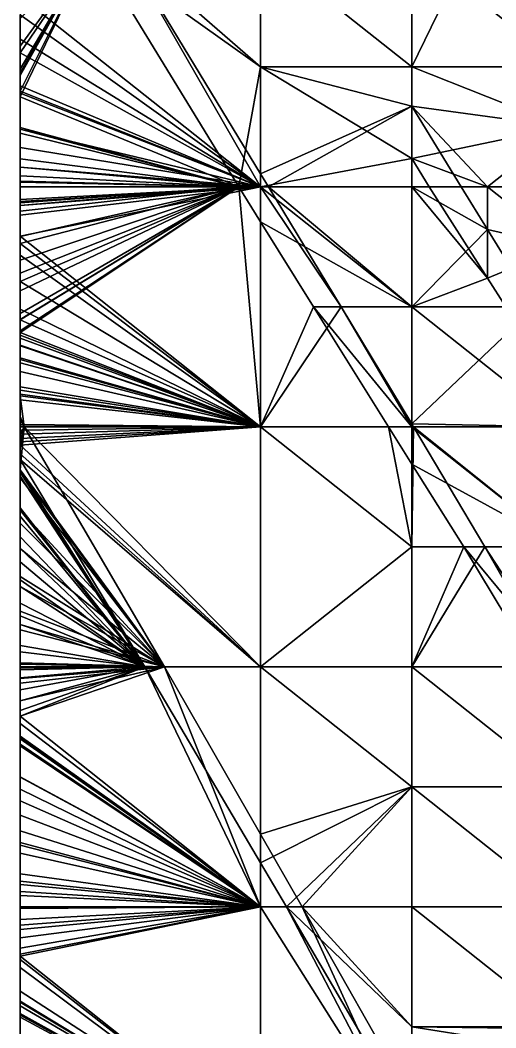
# Model space of a CAD drawing. Extents: x 376891 to 377036, y 6958800 to 6959083.
# Drawn here: x 376891.1 to 376941.4, y 6958907 to 6959013.6 of the extents above; entities that cross this region are included whole.
import ezdxf

# ---------------------------------------------------------------- set-up
doc = ezdxf.new("R2010")
doc.units = 0
doc.layers.add('FM2', color=7, linetype='CONTINUOUS')

msp = doc.modelspace()

# ---------------------------------------------------------------- linework, layer by layer
at = {"layer": 'FM2'}
for points in [[(376916.55, 6958996.01, 295.84), (376901.98, 6959021.41, 296.25), (376891.12, 6959016.2, 289.3)], [(376898.72, 6959021.41, 296.25), (376914.25, 6958996.01, 296.25), (376891.12, 6959005.55, 287.65)], [(376891.12, 6959013.83, 290.16), (376898.72, 6959021.41, 296.25), (376891.12, 6959010.89, 289.27)], [(376891.12, 6959008.47, 288.54), (376898.72, 6959021.41, 296.25), (376891.12, 6959008.07, 288.42)], [(376891.12, 6959010.18, 289.05), (376898.72, 6959021.41, 296.25), (376891.12, 6959008.47, 288.54)], [(376891.12, 6959008.07, 288.42), (376898.72, 6959021.41, 296.25), (376891.12, 6959007.79, 288.33)], [(376891.12, 6959010.89, 289.27), (376898.72, 6959021.41, 296.25), (376891.12, 6959010.18, 289.05)], [(376891.12, 6959007.79, 288.33), (376898.72, 6959021.41, 296.25), (376891.12, 6959006.14, 287.83)], [(376898.72, 6959021.41, 296.25), (376891.12, 6959005.55, 287.65), (376891.12, 6959006.14, 287.83)], [(376916.55, 6959008.71, 301.29), (376914.25, 6958996.01, 296.25), (376898.72, 6959021.41, 296.25)], [(376898.72, 6959021.41, 296.25), (376916.55, 6959021.41, 305.18), (376916.55, 6959008.71, 301.29)], [(376916.55, 6958996.01, 295.84), (376916.55, 6958997.39, 296.25), (376901.98, 6959021.41, 296.25)], [(376901.98, 6959021.41, 296.25), (376916.55, 6958997.39, 296.25), (376916.55, 6959008.71, 299.64)], [(376916.55, 6959008.71, 299.64), (376916.55, 6959021.41, 303.48), (376901.98, 6959021.41, 296.25)], [(376932.55, 6959008.71, 307.6), (376932.55, 6959021.41, 311.48), (376916.55, 6959021.41, 303.48)], [(376916.55, 6959021.41, 303.48), (376916.55, 6959008.71, 299.64), (376932.55, 6959008.71, 307.6)], [(376916.55, 6959021.41, 305.18), (376932.55, 6959021.41, 313.27), (376932.55, 6959008.71, 309.35)], [(376932.55, 6959008.71, 309.35), (376916.55, 6959008.71, 301.29), (376916.55, 6959021.41, 305.18)], [(376932.55, 6959021.41, 311.48), (376932.55, 6959008.71, 307.6), (376948.55, 6959008.71, 315.62)], [(376948.55, 6959008.71, 315.62), (376942.33, 6959021.41, 316.41), (376932.55, 6959021.41, 311.48)], [(376932.55, 6959008.71, 309.35), (376932.55, 6959021.41, 313.27), (376938.73, 6959021.41, 316.41)], [(376938.73, 6959021.41, 316.41), (376946.41, 6959008.71, 316.41), (376932.55, 6959008.71, 309.35)], [(376938.73, 6959021.41, 316.41), (376948.55, 6959021.41, 321.39), (376948.55, 6959008.71, 317.49)], [(376948.55, 6959008.71, 317.49), (376946.41, 6959008.71, 316.41), (376938.73, 6959021.41, 316.41)], [(376916.55, 6958996.01, 295.84), (376891.12, 6959016.2, 289.3), (376891.12, 6959014.21, 288.71)], [(376891.12, 6959014.21, 288.71), (376891.12, 6959013.83, 290.16), (376891.12, 6959011.63, 287.94)], [(376916.55, 6958996.01, 295.84), (376891.12, 6959014.21, 288.71), (376891.12, 6959011.63, 287.94)], [(376891.12, 6959013.83, 290.16), (376891.12, 6959010.89, 289.27), (376891.12, 6959011.63, 287.94)], [(376891.12, 6959010.89, 289.27), (376891.12, 6959010.18, 289.05), (376891.12, 6959011.63, 287.94)], [(376891.12, 6959010.18, 287.51), (376891.12, 6959011.63, 287.94), (376891.12, 6959010.18, 289.05)], [(376916.55, 6958996.01, 295.84), (376891.12, 6959011.63, 287.94), (376891.12, 6959010.18, 287.51)], [(376891.12, 6959010.18, 287.51), (376891.12, 6959010.18, 289.05), (376891.12, 6959008.47, 288.54)], [(376891.12, 6959010.18, 287.51), (376891.12, 6959008.47, 288.54), (376891.12, 6959006.71, 286.48)], [(376916.55, 6958996.01, 295.84), (376891.12, 6959010.18, 287.51), (376891.12, 6959006.71, 286.48)], [(376891.12, 6959008.47, 288.54), (376891.12, 6959008.07, 288.42), (376891.12, 6959006.71, 286.48)], [(376916.55, 6959008.71, 301.29), (376916.55, 6958996.01, 297.39), (376914.25, 6958996.01, 296.25)], [(376916.55, 6959008.71, 299.64), (376916.55, 6958997.39, 296.25), (376932.55, 6959004.53, 306.33)], [(376932.55, 6959004.53, 306.33), (376932.55, 6959008.71, 307.6), (376916.55, 6959008.71, 299.64)], [(376932.55, 6958999, 306.33), (376916.55, 6958996.01, 297.39), (376916.55, 6959008.71, 301.29)], [(376916.55, 6959008.71, 301.29), (376932.55, 6959008.71, 309.35), (376932.55, 6958999, 306.33)], [(376932.55, 6959008.71, 307.6), (376932.55, 6959004.53, 306.33), (376948.55, 6959002.36, 313.66)], [(376948.55, 6959002.36, 313.66), (376948.55, 6959008.71, 315.62), (376932.55, 6959008.71, 307.6)], [(376948.55, 6959002.36, 315.51), (376932.55, 6958999, 306.33), (376932.55, 6959008.71, 309.35)], [(376948.55, 6959002.36, 315.51), (376932.55, 6959008.71, 309.35), (376946.41, 6959008.71, 316.41)], [(376891.12, 6959006.14, 286.48), (376891.12, 6959006.71, 286.48), (376891.12, 6959008.07, 288.42)], [(376891.12, 6959006.14, 286.48), (376891.12, 6959008.07, 288.42), (376891.12, 6959007.79, 288.33)], [(376891.12, 6959007.79, 288.33), (376891.12, 6959006.14, 287.83), (376891.12, 6959006.14, 286.48)], [(376891.12, 6959006.14, 286.48), (376891.12, 6959006.14, 286.32), (376891.12, 6959006.71, 286.48)], [(376891.12, 6959006.14, 286.32), (376916.55, 6958996.01, 295.84), (376891.12, 6959006.71, 286.48)], [(376891.12, 6959005.55, 287.65), (376891.12, 6959006.14, 286.48), (376891.12, 6959006.14, 287.83)], [(376891.12, 6959002.29, 286.66), (376891.12, 6959006.14, 286.48), (376891.12, 6959005.55, 287.65)], [(376891.12, 6959002.11, 286.48), (376891.12, 6959006.14, 286.48), (376891.12, 6959002.29, 286.66)], [(376891.12, 6959005.91, 286.25), (376891.12, 6959006.14, 286.32), (376891.12, 6959006.14, 286.48)], [(376891.12, 6959002.11, 286.48), (376891.12, 6959005.91, 286.25), (376891.12, 6959006.14, 286.48)], [(376891.12, 6959005.91, 286.25), (376916.55, 6958996.01, 295.84), (376891.12, 6959006.14, 286.32)], [(376891.12, 6959002.11, 286.48), (376891.12, 6959002.11, 285.12), (376891.12, 6959005.91, 286.25)], [(376891.12, 6959002.11, 285.12), (376916.55, 6958996.01, 295.84), (376891.12, 6959005.91, 286.25)], [(376891.12, 6959005.55, 287.65), (376914.25, 6958996.01, 296.25), (376891.12, 6959002.29, 286.66)], [(376916.55, 6958997.39, 296.25), (376917.38, 6958996.01, 296.25), (376932.55, 6959004.53, 306.33)], [(376917.38, 6958996.01, 296.25), (376932.55, 6958996.01, 303.75), (376932.55, 6959004.53, 306.33)], [(376937.77, 6958996.01, 306.33), (376932.55, 6959004.53, 306.33), (376932.55, 6958996.01, 303.75)], [(376932.55, 6959004.53, 306.33), (376937.77, 6958996.01, 306.33), (376940.55, 6958996.01, 307.7)], [(376932.55, 6959004.53, 306.33), (376940.55, 6958996.01, 307.7), (376948.55, 6959002.36, 313.66)], [(376891.12, 6959002.11, 286.48), (376891.12, 6959002.29, 286.66), (376891.12, 6959002.11, 286.61)], [(376891.12, 6959002.29, 286.66), (376914.25, 6958996.01, 296.25), (376891.12, 6959002.11, 286.61)], [(376891.12, 6959002.11, 286.48), (376891.12, 6959002.11, 286.61), (376891.12, 6959001.7, 286.48)], [(376891.12, 6959002.11, 286.48), (376891.12, 6959001.7, 286.48), (376891.12, 6959000.19, 284.55)], [(376891.12, 6959000.19, 284.55), (376891.12, 6959002.11, 285.12), (376891.12, 6959002.11, 286.48)], [(376916.55, 6958996.01, 295.84), (376891.12, 6959002.11, 285.12), (376891.12, 6959000.19, 284.55)], [(376891.12, 6959002.11, 286.61), (376914.25, 6958996.01, 296.25), (376891.12, 6959001.7, 286.48)], [(376948.55, 6959002.36, 315.51), (376940.55, 6958996.01, 309.42), (376932.55, 6958999, 306.33)], [(376940.55, 6958996.01, 307.7), (376948.55, 6958996.01, 311.7), (376948.55, 6959002.36, 313.66)], [(376948.55, 6959002.36, 315.51), (376948.55, 6958996.01, 313.5), (376940.55, 6958996.01, 309.42)], [(376891.12, 6959000.19, 284.55), (376891.12, 6959001.7, 286.48), (376891.12, 6958998.98, 285.66)], [(376891.12, 6959001.7, 286.48), (376914.25, 6958996.01, 296.25), (376891.12, 6958998.98, 285.66)], [(376891.12, 6959000.19, 284.55), (376891.12, 6958998.98, 285.66), (376891.12, 6958998.08, 283.92)], [(376916.55, 6958996.01, 295.84), (376891.12, 6959000.19, 284.55), (376891.12, 6958998.08, 283.92)], [(376891.12, 6958998.08, 283.92), (376891.12, 6958998.98, 285.66), (376891.12, 6958998.08, 285.38)], [(376891.12, 6958998.98, 285.66), (376914.25, 6958996.01, 296.25), (376891.12, 6958998.08, 285.38)], [(376932.55, 6958999, 306.33), (376932.55, 6958996.01, 305.4), (376916.55, 6958996.01, 297.39)], [(376932.55, 6958996.01, 305.4), (376932.55, 6958999, 306.33), (376934.4, 6958996.01, 306.33)], [(376940.55, 6958996.01, 309.42), (376934.4, 6958996.01, 306.33), (376932.55, 6958999, 306.33)], [(376891.12, 6958998.08, 285.38), (376891.12, 6958997.19, 285.11), (376891.12, 6958998.08, 283.92)], [(376891.12, 6958997.19, 285.11), (376891.12, 6958996.01, 283.31), (376891.12, 6958998.08, 283.92)], [(376891.12, 6958998.08, 283.92), (376891.12, 6958996.01, 283.31), (376916.55, 6958996.01, 295.84)], [(376891.12, 6958998.08, 285.38), (376914.25, 6958996.01, 296.25), (376891.12, 6958997.19, 285.11)], [(376891.12, 6958996.01, 283.31), (376891.12, 6958997.19, 285.11), (376891.12, 6958996.6, 284.93)], [(376891.12, 6958997.19, 285.11), (376914.25, 6958996.01, 296.25), (376891.12, 6958996.6, 284.93)], [(376891.12, 6958996.01, 283.31), (376891.12, 6958996.6, 284.93), (376891.12, 6958994.67, 282.91)], [(376891.12, 6958994.67, 282.91), (376891.12, 6958996.6, 284.93), (376891.12, 6958996.51, 284.91)], [(376891.12, 6958996.6, 284.93), (376914.25, 6958996.01, 296.25), (376891.12, 6958996.51, 284.91)], [(376891.12, 6958996.51, 284.91), (376891.12, 6958996.01, 284.76), (376891.12, 6958994.47, 282.86)], [(376891.12, 6958994.67, 282.91), (376891.12, 6958996.51, 284.91), (376891.12, 6958994.47, 282.86)], [(376891.12, 6958996.51, 284.91), (376914.25, 6958996.01, 296.25), (376891.12, 6958996.01, 284.76)], [(376917.38, 6958996.01, 296.25), (376916.55, 6958997.39, 296.25), (376916.55, 6958996.01, 295.84)], [(376891.12, 6958996.01, 284.76), (376891.12, 6958994.31, 284.24), (376891.12, 6958994.47, 282.86)], [(376891.12, 6958994.47, 282.86), (376916.55, 6958996.01, 295.84), (376891.12, 6958994.67, 282.91)], [(376891.12, 6958990.8, 281.77), (376916.55, 6958996.01, 295.84), (376891.12, 6958993.03, 282.43)], [(376891.12, 6958994.05, 282.73), (376916.55, 6958996.01, 295.84), (376891.12, 6958994.47, 282.86)], [(376891.12, 6958993.03, 282.43), (376916.55, 6958996.01, 295.84), (376891.12, 6958994.05, 282.73)], [(376916.55, 6958970.62, 288.34), (376916.55, 6958996.01, 295.84), (376891.12, 6958990.8, 281.77)], [(376916.55, 6958996.01, 295.84), (376891.12, 6958996.01, 283.31), (376891.12, 6958994.67, 282.91)], [(376891.12, 6958980.58, 280.12), (376914.25, 6958996.01, 296.25), (376916.55, 6958970.62, 289.63)], [(376891.12, 6958980.79, 280.18), (376914.25, 6958996.01, 296.25), (376891.12, 6958980.58, 280.12)], [(376891.12, 6958981.95, 280.54), (376891.12, 6958981.98, 280.55), (376914.25, 6958996.01, 296.25)], [(376914.25, 6958996.01, 296.25), (376891.12, 6958980.79, 280.18), (376891.12, 6958981.95, 280.54)], [(376891.12, 6958990.01, 282.96), (376914.25, 6958996.01, 296.25), (376891.12, 6958988.25, 282.43)], [(376891.12, 6958990.76, 283.18), (376914.25, 6958996.01, 296.25), (376891.12, 6958990.01, 282.96)], [(376891.12, 6958994.05, 284.17), (376914.25, 6958996.01, 296.25), (376891.12, 6958993.42, 283.98)], [(376891.12, 6958994.31, 284.24), (376914.25, 6958996.01, 296.25), (376891.12, 6958994.05, 284.17)], [(376891.12, 6958986.89, 282.02), (376914.25, 6958996.01, 296.25), (376891.12, 6958985.98, 281.75)], [(376891.12, 6958988.25, 282.43), (376914.25, 6958996.01, 296.25), (376891.12, 6958986.89, 282.02)], [(376891.12, 6958993.42, 283.98), (376914.25, 6958996.01, 296.25), (376891.12, 6958990.76, 283.18)], [(376891.12, 6958982.6, 280.73), (376914.25, 6958996.01, 296.25), (376891.12, 6958981.98, 280.55)], [(376891.12, 6958985.01, 281.46), (376914.25, 6958996.01, 296.25), (376891.12, 6958982.6, 280.73)], [(376891.12, 6958985.98, 281.75), (376914.25, 6958996.01, 296.25), (376891.12, 6958985.01, 281.46)], [(376914.25, 6958996.01, 296.25), (376891.12, 6958994.31, 284.24), (376891.12, 6958996.01, 284.76)], [(376914.25, 6958996.01, 296.25), (376916.55, 6958992.3, 296.25), (376916.55, 6958970.62, 289.63)], [(376914.25, 6958996.01, 296.25), (376916.55, 6958996.01, 297.39), (376916.55, 6958992.3, 296.25)], [(376916.55, 6958996.01, 295.84), (376916.55, 6958970.62, 288.34), (376925.08, 6958983.31, 296.25)], [(376925.08, 6958983.31, 296.25), (376917.38, 6958996.01, 296.25), (376916.55, 6958996.01, 295.84)], [(376916.55, 6958996.01, 297.39), (376932.55, 6958996.01, 305.4), (376932.55, 6958983.31, 301.4)], [(376916.55, 6958992.3, 296.25), (376916.55, 6958996.01, 297.39), (376932.55, 6958983.31, 301.4)], [(376932.55, 6958983.31, 299.92), (376932.55, 6958996.01, 303.75), (376917.38, 6958996.01, 296.25)], [(376917.38, 6958996.01, 296.25), (376925.08, 6958983.31, 296.25), (376932.55, 6958983.31, 299.92)], [(376932.55, 6958996.01, 303.75), (376932.55, 6958983.31, 299.92), (376940.55, 6958991.5, 306.33)], [(376940.55, 6958991.5, 306.33), (376937.77, 6958996.01, 306.33), (376932.55, 6958996.01, 303.75)], [(376940.55, 6958986.34, 306.33), (376932.55, 6958983.31, 301.4), (376932.55, 6958996.01, 305.4)], [(376932.55, 6958996.01, 305.4), (376934.4, 6958996.01, 306.33), (376940.55, 6958986.34, 306.33)], [(376934.4, 6958996.01, 306.33), (376940.55, 6958996.01, 309.42), (376940.55, 6958986.34, 306.33)], [(376940.55, 6958991.5, 306.33), (376940.55, 6958996.01, 307.7), (376937.77, 6958996.01, 306.33)], [(376940.55, 6958996.01, 307.7), (376940.55, 6958991.5, 306.33), (376948.55, 6958989.66, 309.73)], [(376948.55, 6958989.66, 309.73), (376948.55, 6958996.01, 311.7), (376940.55, 6958996.01, 307.7)], [(376948.55, 6958989.66, 311.43), (376940.55, 6958986.34, 306.33), (376940.55, 6958996.01, 309.42)], [(376940.55, 6958996.01, 309.42), (376948.55, 6958996.01, 313.5), (376948.55, 6958989.66, 311.43)], [(376891.12, 6958994.47, 282.86), (376891.12, 6958994.31, 284.24), (376891.12, 6958994.05, 284.17)], [(376891.12, 6958994.47, 282.86), (376891.12, 6958994.05, 284.17), (376891.12, 6958994.05, 282.73)], [(376891.12, 6958994.05, 284.17), (376891.12, 6958993.42, 283.98), (376891.12, 6958994.05, 282.73)], [(376891.12, 6958993.42, 283.98), (376891.12, 6958993.03, 282.43), (376891.12, 6958994.05, 282.73)], [(376891.12, 6958993.42, 283.98), (376891.12, 6958990.76, 283.18), (376891.12, 6958993.03, 282.43)], [(376891.12, 6958990.01, 282.43), (376891.12, 6958993.03, 282.43), (376891.12, 6958990.76, 283.18)], [(376891.12, 6958993.03, 282.43), (376891.12, 6958990.01, 282.43), (376891.12, 6958990.8, 281.77)], [(376932.55, 6958983.31, 301.4), (376922.14, 6958983.31, 296.25), (376916.55, 6958992.3, 296.25)], [(376916.55, 6958970.62, 289.63), (376916.55, 6958992.3, 296.25), (376922.14, 6958983.31, 296.25)], [(376932.55, 6958983.31, 299.92), (376945.61, 6958983.31, 306.33), (376940.55, 6958991.5, 306.33)], [(376940.55, 6958991.5, 306.33), (376945.61, 6958983.31, 306.33), (376948.55, 6958989.66, 309.73)], [(376891.12, 6958990.01, 282.43), (376891.12, 6958990.01, 281.54), (376891.12, 6958990.8, 281.77)], [(376891.12, 6958990.01, 281.54), (376916.55, 6958970.62, 288.34), (376891.12, 6958990.8, 281.77)], [(376891.12, 6958990.01, 282.96), (376891.12, 6958990.01, 282.43), (376891.12, 6958990.76, 283.18)], [(376891.12, 6958990.01, 282.43), (376891.12, 6958990.01, 282.96), (376891.12, 6958988.25, 282.43)], [(376891.12, 6958990.01, 282.43), (376891.12, 6958988.25, 282.43), (376891.12, 6958988.77, 281.18)], [(376891.12, 6958988.77, 281.18), (376891.12, 6958990.01, 281.54), (376891.12, 6958990.01, 282.43)], [(376891.12, 6958988.77, 281.18), (376916.55, 6958970.62, 288.34), (376891.12, 6958990.01, 281.54)], [(376948.55, 6958989.66, 311.43), (376942.5, 6958983.31, 306.33), (376940.55, 6958986.34, 306.33)], [(376891.12, 6958988.77, 281.18), (376891.12, 6958986.89, 282.02), (376891.12, 6958985.98, 280.36)], [(376891.12, 6958988.25, 282.43), (376891.12, 6958986.89, 282.02), (376891.12, 6958988.77, 281.18)], [(376891.12, 6958985.98, 280.36), (376916.55, 6958970.62, 288.34), (376891.12, 6958988.77, 281.18)], [(376891.12, 6958985.98, 280.36), (376891.12, 6958986.89, 282.02), (376891.12, 6958985.98, 281.75)], [(376891.12, 6958985.98, 280.36), (376891.12, 6958985.98, 281.75), (376891.12, 6958985.01, 281.46)], [(376891.12, 6958985.01, 281.46), (376891.12, 6958983.08, 279.51), (376891.12, 6958985.98, 280.36)], [(376891.12, 6958983.08, 279.51), (376916.55, 6958970.62, 288.34), (376891.12, 6958985.98, 280.36)], [(376940.55, 6958986.34, 306.33), (376942.5, 6958983.31, 306.33), (376932.55, 6958983.31, 301.4)], [(376891.12, 6958985.01, 281.46), (376891.12, 6958982.6, 280.73), (376891.12, 6958983.08, 279.51)], [(376891.12, 6958983.08, 279.51), (376891.12, 6958982.6, 280.73), (376891.12, 6958981.98, 280.55)], [(376891.12, 6958983.08, 279.51), (376891.12, 6958981.98, 280.55), (376891.12, 6958981.95, 279.18)], [(376891.12, 6958981.95, 279.18), (376916.55, 6958970.62, 288.34), (376891.12, 6958983.08, 279.51)], [(376916.55, 6958970.62, 288.34), (376932.55, 6958970.62, 296.15), (376925.08, 6958983.31, 296.25)], [(376922.14, 6958983.31, 296.25), (376930.1, 6958970.62, 296.25), (376916.55, 6958970.62, 289.63)], [(376922.14, 6958983.31, 296.25), (376932.55, 6958983.31, 301.4), (376932.55, 6958970.62, 297.44)], [(376932.55, 6958970.62, 297.44), (376930.1, 6958970.62, 296.25), (376922.14, 6958983.31, 296.25)], [(376932.55, 6958970.94, 296.25), (376932.55, 6958983.31, 299.92), (376925.08, 6958983.31, 296.25)], [(376932.55, 6958970.62, 296.15), (376932.55, 6958970.94, 296.25), (376925.08, 6958983.31, 296.25)], [(376945.61, 6958983.31, 306.33), (376932.55, 6958983.31, 299.92), (376932.55, 6958970.94, 296.25)], [(376948.55, 6958970.62, 303.94), (376945.61, 6958983.31, 306.33), (376932.55, 6958970.94, 296.25)], [(376948.55, 6958970.62, 305.17), (376932.55, 6958970.62, 297.44), (376932.55, 6958983.31, 301.4)], [(376932.55, 6958983.31, 301.4), (376942.5, 6958983.31, 306.33), (376948.55, 6958970.62, 305.17)], [(376891.12, 6958981.98, 280.55), (376891.12, 6958981.95, 280.54), (376891.12, 6958981.95, 279.18)], [(376891.12, 6958981.95, 280.54), (376891.12, 6958980.79, 280.18), (376891.12, 6958981.95, 279.18)], [(376891.12, 6958980.79, 280.18), (376891.12, 6958979.98, 278.6), (376891.12, 6958981.95, 279.18)], [(376891.12, 6958979.98, 278.6), (376916.55, 6958970.62, 288.34), (376891.12, 6958981.95, 279.18)], [(376891.12, 6958979.98, 278.6), (376891.12, 6958980.79, 280.18), (376891.12, 6958980.58, 280.12)], [(376891.12, 6958979.98, 278.6), (376891.12, 6958980.58, 280.12), (376891.12, 6958980.33, 280.04)], [(376891.12, 6958980.58, 280.12), (376916.55, 6958970.62, 289.63), (376891.12, 6958980.33, 280.04)], [(376891.12, 6958979.98, 278.6), (376891.12, 6958980.33, 280.04), (376891.12, 6958979.19, 278.38)], [(376891.12, 6958980.33, 280.04), (376891.12, 6958979.24, 279.71), (376891.12, 6958979.19, 278.38)], [(376891.12, 6958980.33, 280.04), (376916.55, 6958970.62, 289.63), (376891.12, 6958979.24, 279.71)], [(376891.12, 6958979.19, 278.38), (376916.55, 6958970.62, 288.34), (376891.12, 6958979.98, 278.6)], [(376891.12, 6958977.91, 278.38), (376891.12, 6958979.19, 278.38), (376891.12, 6958979.24, 279.71)], [(376891.12, 6958977.91, 279.31), (376891.12, 6958977.91, 278.38), (376891.12, 6958979.24, 279.71)], [(376891.12, 6958979.24, 279.71), (376916.55, 6958970.62, 289.63), (376891.12, 6958977.91, 279.31)], [(376891.12, 6958977.91, 278.38), (376891.12, 6958977.91, 278), (376891.12, 6958979.19, 278.38)], [(376891.12, 6958977.91, 278), (376916.55, 6958970.62, 288.34), (376891.12, 6958979.19, 278.38)], [(376891.12, 6958977.91, 278.38), (376891.12, 6958976.48, 278.87), (376891.12, 6958974.83, 278.38)], [(376891.12, 6958977.91, 278.38), (376891.12, 6958977.91, 279.31), (376891.12, 6958976.48, 278.87)], [(376891.12, 6958977.91, 278.38), (376891.12, 6958974.83, 278.38), (376891.12, 6958977.39, 277.85)], [(376891.12, 6958977.75, 277.96), (376891.12, 6958977.91, 278), (376891.12, 6958977.91, 278.38)], [(376891.12, 6958977.39, 277.85), (376891.12, 6958977.75, 277.96), (376891.12, 6958977.91, 278.38)], [(376916.55, 6958970.62, 288.34), (376891.12, 6958977.91, 278), (376891.12, 6958977.75, 277.96)], [(376891.12, 6958977.91, 279.31), (376916.55, 6958970.62, 289.63), (376891.12, 6958976.48, 278.87)], [(376891.12, 6958977.39, 277.85), (376916.55, 6958970.62, 288.34), (376891.12, 6958977.75, 277.96)], [(376891.12, 6958973.88, 276.83), (376891.12, 6958977.39, 277.85), (376891.12, 6958974.51, 278.28)], [(376891.12, 6958977.39, 277.85), (376891.12, 6958974.83, 278.38), (376891.12, 6958974.51, 278.28)], [(376891.12, 6958973.88, 276.83), (376916.55, 6958970.62, 288.34), (376891.12, 6958977.39, 277.85)], [(376916.55, 6958970.62, 289.63), (376891.12, 6958974.83, 278.38), (376891.12, 6958976.48, 278.87)], [(376916.55, 6958970.62, 289.63), (376891.12, 6958974.51, 278.28), (376891.12, 6958974.83, 278.38)], [(376891.12, 6958974.51, 278.28), (376891.12, 6958974.08, 278.15), (376891.12, 6958973.88, 276.83)], [(376916.55, 6958970.62, 289.63), (376891.12, 6958974.08, 278.15), (376891.12, 6958974.51, 278.28)], [(376891.12, 6958974.08, 278.15), (376891.12, 6958973.88, 278.09), (376891.12, 6958973.88, 276.83)], [(376916.55, 6958970.62, 289.63), (376891.12, 6958973.88, 278.09), (376891.12, 6958974.08, 278.15)], [(376891.12, 6958973.88, 276.83), (376891.12, 6958973.88, 278.09), (376891.12, 6958973.48, 277.97)], [(376891.12, 6958973.88, 276.83), (376891.12, 6958973.48, 277.97), (376891.12, 6958971.71, 276.19)], [(376891.56, 6958970.62, 276.09), (376891.12, 6958973.88, 276.83), (376891.12, 6958971.71, 276.19)], [(376891.56, 6958970.62, 276.09), (376916.55, 6958970.62, 288.34), (376891.12, 6958973.88, 276.83)], [(376916.55, 6958970.62, 289.63), (376891.12, 6958973.48, 277.97), (376891.12, 6958973.88, 278.09)], [(376891.12, 6958973.48, 277.97), (376891.12, 6958970.86, 277.19), (376891.12, 6958971.71, 276.19)], [(376916.55, 6958970.62, 289.63), (376891.12, 6958970.86, 277.19), (376891.12, 6958973.48, 277.97)], [(376891.12, 6958971.71, 276.19), (376891.12, 6958970.86, 277.19), (376891.12, 6958971.36, 276.09)], [(376891.12, 6958971.36, 276.09), (376891.56, 6958970.62, 276.09), (376891.12, 6958971.71, 276.19)], [(376891.12, 6958970.67, 277.13), (376891.12, 6958970.62, 275.87), (376891.12, 6958971.36, 276.09)], [(376891.12, 6958971.36, 276.09), (376891.12, 6958970.86, 277.19), (376891.12, 6958970.67, 277.13)], [(376891.56, 6958970.62, 276.09), (376891.12, 6958971.36, 276.09), (376891.12, 6958970.62, 275.87)], [(376916.55, 6958970.62, 289.63), (376891.12, 6958970.67, 277.13), (376891.12, 6958970.86, 277.19)], [(376932.55, 6958970.94, 296.25), (376932.74, 6958970.62, 296.25), (376948.55, 6958970.62, 303.94)], [(376932.74, 6958970.62, 296.25), (376932.55, 6958970.94, 296.25), (376932.55, 6958970.62, 296.15)], [(376891.12, 6958970.67, 277.13), (376891.12, 6958970.62, 277.11), (376891.12, 6958970.62, 275.87)], [(376916.55, 6958970.62, 289.63), (376891.12, 6958970.62, 277.11), (376891.12, 6958970.67, 277.13)], [(376891.12, 6958970.27, 277.01), (376891.12, 6958970.62, 275.87), (376891.12, 6958970.62, 277.11)], [(376891.12, 6958970.62, 275.87), (376891.12, 6958970.27, 277.01), (376891.12, 6958969.85, 276.89)], [(376891.12, 6958970.62, 275.87), (376891.12, 6958969.85, 276.89), (376891.12, 6958969.85, 275.65)], [(376891.12, 6958966.05, 274.56), (376891.56, 6958970.62, 276.09), (376891.12, 6958968.38, 275.23)], [(376891.12, 6958966.05, 274.56), (376906.4, 6958945.22, 276.09), (376891.56, 6958970.62, 276.09)], [(376891.56, 6958970.62, 276.09), (376891.12, 6958970.62, 275.87), (376891.12, 6958969.85, 275.65)], [(376891.56, 6958970.62, 276.09), (376891.12, 6958969.85, 275.65), (376891.12, 6958969.02, 275.41)], [(376891.12, 6958968.38, 275.23), (376891.56, 6958970.62, 276.09), (376891.12, 6958969.02, 275.41)], [(376891.12, 6958970.62, 277.11), (376916.55, 6958970.62, 289.63), (376891.12, 6958970.27, 277.01)], [(376891.12, 6958969.04, 276.65), (376916.55, 6958970.62, 289.63), (376891.12, 6958968.69, 276.54)], [(376891.12, 6958969.39, 276.75), (376916.55, 6958970.62, 289.63), (376891.12, 6958969.04, 276.65)], [(376891.12, 6958969.85, 276.89), (376916.55, 6958970.62, 289.63), (376891.12, 6958969.39, 276.75)], [(376891.12, 6958970.27, 277.01), (376916.55, 6958970.62, 289.63), (376891.12, 6958969.85, 276.89)], [(376916.55, 6958970.62, 289.63), (376916.55, 6958945.22, 282.09), (376891.12, 6958968.69, 276.54)], [(376891.12, 6958969.85, 275.65), (376891.12, 6958969.85, 276.89), (376891.12, 6958969.39, 276.75)], [(376891.12, 6958969.85, 275.65), (376891.12, 6958969.39, 276.75), (376891.12, 6958969.02, 275.41)], [(376916.55, 6958945.22, 281.07), (376916.55, 6958970.62, 288.34), (376891.56, 6958970.62, 276.09)], [(376891.56, 6958970.62, 276.09), (376906.4, 6958945.22, 276.09), (376916.55, 6958945.22, 281.07)], [(376916.55, 6958970.62, 288.34), (376916.55, 6958945.22, 281.07), (376932.55, 6958957.92, 292.49)], [(376932.55, 6958957.92, 292.49), (376932.55, 6958970.62, 296.15), (376916.55, 6958970.62, 288.34)], [(376932.55, 6958957.92, 293.6), (376916.55, 6958945.22, 282.09), (376916.55, 6958970.62, 289.63)], [(376932.55, 6958957.92, 293.6), (376916.55, 6958970.62, 289.63), (376930.1, 6958970.62, 296.25)], [(376930.1, 6958970.62, 296.25), (376932.55, 6958970.62, 297.44), (376932.55, 6958966.67, 296.25)], [(376930.1, 6958970.62, 296.25), (376932.55, 6958966.67, 296.25), (376932.55, 6958957.92, 293.6)], [(376932.74, 6958970.62, 296.25), (376932.55, 6958970.62, 296.15), (376932.55, 6958957.92, 292.49)], [(376932.55, 6958957.92, 292.49), (376940.27, 6958957.92, 296.25), (376932.74, 6958970.62, 296.25)], [(376932.55, 6958970.62, 297.44), (376948.55, 6958970.62, 305.17), (376948.55, 6958957.92, 301.27)], [(376932.55, 6958966.67, 296.25), (376932.55, 6958970.62, 297.44), (376948.55, 6958957.92, 301.27)], [(376948.55, 6958957.92, 300.27), (376948.55, 6958970.62, 303.94), (376932.74, 6958970.62, 296.25)], [(376932.74, 6958970.62, 296.25), (376940.27, 6958957.92, 296.25), (376948.55, 6958957.92, 300.27)], [(376891.12, 6958969.02, 275.41), (376891.12, 6958969.39, 276.75), (376891.12, 6958969.04, 276.65)], [(376891.12, 6958969.04, 276.65), (376891.12, 6958968.69, 276.54), (376891.12, 6958968.38, 275.23)], [(376891.12, 6958969.02, 275.41), (376891.12, 6958969.04, 276.65), (376891.12, 6958968.38, 275.23)], [(376891.12, 6958968.69, 276.54), (376891.12, 6958967.75, 276.27), (376891.12, 6958968.38, 275.23)], [(376916.55, 6958945.22, 282.09), (376891.12, 6958967.75, 276.27), (376891.12, 6958968.69, 276.54)], [(376891.12, 6958966.05, 274.56), (376891.12, 6958968.38, 275.23), (376891.12, 6958967.75, 276.27)], [(376891.12, 6958967.75, 276.27), (376891.12, 6958967.15, 276.09), (376891.12, 6958966.05, 274.56)], [(376891.12, 6958967.75, 276.27), (376916.55, 6958945.22, 282.09), (376891.12, 6958967.15, 276.09)], [(376891.12, 6958966.05, 274.56), (376891.12, 6958967.15, 276.09), (376891.12, 6958965.98, 275.74)], [(376904.31, 6958945.22, 276.09), (376891.12, 6958965.98, 275.74), (376891.12, 6958967.15, 276.09)], [(376916.55, 6958945.22, 282.09), (376904.31, 6958945.22, 276.09), (376891.12, 6958967.15, 276.09)], [(376948.55, 6958957.92, 301.27), (376938.05, 6958957.92, 296.25), (376932.55, 6958966.67, 296.25)], [(376932.55, 6958957.92, 293.6), (376932.55, 6958966.67, 296.25), (376938.05, 6958957.92, 296.25)], [(376891.12, 6958965.98, 275.74), (376891.12, 6958965.82, 275.69), (376891.12, 6958966.05, 274.56)], [(376891.12, 6958965.82, 275.69), (376891.12, 6958965.82, 274.49), (376891.12, 6958966.05, 274.56)], [(376891.12, 6958965.82, 274.49), (376906.4, 6958945.22, 276.09), (376891.12, 6958966.05, 274.56)], [(376891.12, 6958965.98, 275.74), (376904.31, 6958945.22, 276.09), (376891.12, 6958965.82, 275.69)], [(376891.12, 6958965.82, 274.49), (376891.12, 6958965.82, 275.69), (376891.12, 6958965.4, 275.57)], [(376891.12, 6958965.82, 274.49), (376891.12, 6958965.4, 275.57), (376891.12, 6958965.22, 274.32)], [(376891.12, 6958965.22, 274.32), (376906.4, 6958945.22, 276.09), (376891.12, 6958965.82, 274.49)], [(376891.12, 6958965.82, 275.69), (376904.31, 6958945.22, 276.09), (376891.12, 6958965.4, 275.57)], [(376891.12, 6958965.4, 275.57), (376891.12, 6958962.04, 274.58), (376891.12, 6958965.22, 274.32)], [(376891.12, 6958965.4, 275.57), (376904.31, 6958945.22, 276.09), (376891.12, 6958962.04, 274.58)], [(376891.12, 6958961.78, 274.32), (376891.12, 6958965.22, 274.32), (376891.12, 6958962.04, 274.58)], [(376891.12, 6958961.78, 274.32), (376891.12, 6958961.78, 273.33), (376891.12, 6958965.22, 274.32)], [(376891.12, 6958961.78, 273.33), (376906.4, 6958945.22, 276.09), (376891.12, 6958965.22, 274.32)], [(376891.12, 6958961.78, 274.5), (376891.12, 6958961.78, 274.32), (376891.12, 6958962.04, 274.58)], [(376891.12, 6958961.78, 274.5), (376891.12, 6958962.04, 274.58), (376904.31, 6958945.22, 276.09)], [(376891.12, 6958961.17, 274.32), (376891.12, 6958961.78, 274.32), (376891.12, 6958961.78, 274.5)], [(376891.12, 6958961.78, 274.32), (376891.12, 6958961.17, 274.32), (376891.12, 6958960.41, 272.94)], [(376891.12, 6958960.41, 272.94), (376891.12, 6958961.78, 273.33), (376891.12, 6958961.78, 274.32)], [(376891.12, 6958960.41, 272.94), (376906.4, 6958945.22, 276.09), (376891.12, 6958961.78, 273.33)], [(376891.12, 6958961.78, 274.5), (376904.31, 6958945.22, 276.09), (376891.12, 6958961.17, 274.32)], [(376891.12, 6958960.41, 272.94), (376891.12, 6958961.17, 274.32), (376891.12, 6958958.99, 273.68)], [(376891.12, 6958961.17, 274.32), (376904.31, 6958945.22, 276.09), (376891.12, 6958958.99, 273.68)], [(376891.12, 6958960.41, 272.94), (376891.12, 6958958.99, 273.68), (376891.12, 6958957.75, 272.18)], [(376891.12, 6958957.75, 272.18), (376906.4, 6958945.22, 276.09), (376891.12, 6958960.41, 272.94)], [(376891.12, 6958957.75, 272.18), (376891.12, 6958958.99, 273.68), (376891.12, 6958957.75, 273.31)], [(376891.12, 6958958.99, 273.68), (376904.31, 6958945.22, 276.09), (376891.12, 6958957.75, 273.31)], [(376891.12, 6958957.75, 272.18), (376891.12, 6958957.75, 273.31), (376891.12, 6958956.32, 272.89)], [(376891.12, 6958957.75, 272.18), (376891.12, 6958956.32, 272.89), (376891.12, 6958954.76, 271.32)], [(376891.12, 6958954.76, 271.32), (376906.4, 6958945.22, 276.09), (376891.12, 6958957.75, 272.18)], [(376891.12, 6958957.75, 273.31), (376904.31, 6958945.22, 276.09), (376891.12, 6958956.32, 272.89)], [(376916.55, 6958945.22, 281.07), (376932.55, 6958945.22, 288.9), (376932.55, 6958957.92, 292.49)], [(376932.55, 6958957.92, 293.6), (376932.55, 6958945.22, 289.88), (376916.55, 6958945.22, 282.09)], [(376940.27, 6958957.92, 296.25), (376932.55, 6958957.92, 292.49), (376932.55, 6958945.22, 288.9)], [(376932.55, 6958945.22, 288.9), (376947.54, 6958945.22, 296.25), (376940.27, 6958957.92, 296.25)], [(376932.55, 6958945.22, 289.88), (376932.55, 6958957.92, 293.6), (376938.05, 6958957.92, 296.25)], [(376938.05, 6958957.92, 296.25), (376945.7, 6958945.22, 296.25), (376932.55, 6958945.22, 289.88)], [(376938.05, 6958957.92, 296.25), (376948.55, 6958957.92, 301.27), (376948.55, 6958945.22, 297.62)], [(376948.55, 6958945.22, 297.62), (376945.7, 6958945.22, 296.25), (376938.05, 6958957.92, 296.25)], [(376948.55, 6958945.22, 296.74), (376948.55, 6958957.92, 300.27), (376940.27, 6958957.92, 296.25)], [(376940.27, 6958957.92, 296.25), (376947.54, 6958945.22, 296.25), (376948.55, 6958945.22, 296.74)], [(376891.12, 6958956.32, 272.89), (376891.12, 6958954.41, 272.32), (376891.12, 6958954.76, 271.32)], [(376891.12, 6958956.32, 272.89), (376904.31, 6958945.22, 276.09), (376891.12, 6958954.41, 272.32)], [(376891.12, 6958954.76, 271.32), (376891.12, 6958954.41, 272.32), (376891.12, 6958953.72, 272.12)], [(376891.12, 6958954.76, 271.32), (376891.12, 6958953.72, 272.12), (376891.12, 6958953.72, 271.02)], [(376891.12, 6958953.72, 271.02), (376906.4, 6958945.22, 276.09), (376891.12, 6958954.76, 271.32)], [(376891.12, 6958954.41, 272.32), (376904.31, 6958945.22, 276.09), (376891.12, 6958953.72, 272.12)], [(376891.12, 6958953.72, 272.12), (376891.12, 6958951.97, 271.6), (376891.12, 6958953.72, 271.02)], [(376891.12, 6958951.97, 271.6), (376891.12, 6958951.11, 270.27), (376891.12, 6958953.72, 271.02)], [(376891.12, 6958951.11, 270.27), (376906.4, 6958945.22, 276.09), (376891.12, 6958953.72, 271.02)], [(376891.12, 6958953.72, 272.12), (376904.31, 6958945.22, 276.09), (376891.12, 6958951.97, 271.6)], [(376891.12, 6958951.97, 271.6), (376891.12, 6958950.61, 271.2), (376891.12, 6958951.11, 270.27)], [(376891.12, 6958951.97, 271.6), (376904.31, 6958945.22, 276.09), (376891.12, 6958950.61, 271.2)], [(376891.12, 6958950.61, 271.2), (376891.12, 6958949.68, 270.27), (376891.12, 6958951.11, 270.27)], [(376891.12, 6958951.11, 270.27), (376891.12, 6958949.68, 270.27), (376891.12, 6958949.68, 269.86)], [(376891.12, 6958949.68, 269.86), (376906.4, 6958945.22, 276.09), (376891.12, 6958951.11, 270.27)], [(376891.12, 6958949.68, 270.27), (376891.12, 6958950.61, 271.2), (376891.12, 6958949.68, 270.92)], [(376891.12, 6958950.61, 271.2), (376904.31, 6958945.22, 276.09), (376891.12, 6958949.68, 270.92)], [(376891.12, 6958949.68, 270.27), (376891.12, 6958947.46, 270.27), (376891.12, 6958949.12, 269.69)], [(376891.12, 6958949.68, 270.27), (376891.12, 6958949.68, 270.92), (376891.12, 6958947.46, 270.27)], [(376891.12, 6958949.12, 269.69), (376891.12, 6958949.68, 269.86), (376891.12, 6958949.68, 270.27)], [(376891.12, 6958949.12, 269.69), (376906.4, 6958945.22, 276.09), (376891.12, 6958949.68, 269.86)], [(376891.12, 6958947.46, 270.27), (376891.12, 6958949.68, 270.92), (376904.31, 6958945.22, 276.09)], [(376891.12, 6958949.12, 269.69), (376891.12, 6958947.46, 270.27), (376891.12, 6958946.81, 270.08)], [(376891.12, 6958949.12, 269.69), (376891.12, 6958946.81, 270.08), (376891.12, 6958945.65, 268.7)], [(376891.12, 6958945.65, 268.7), (376906.4, 6958945.22, 276.09), (376891.12, 6958949.12, 269.69)], [(376891.12, 6958946.81, 270.08), (376891.12, 6958947.46, 270.27), (376904.31, 6958945.22, 276.09)], [(376891.12, 6958945.65, 268.7), (376891.12, 6958946.81, 270.08), (376891.12, 6958945.65, 269.73)], [(376891.12, 6958946.81, 270.08), (376904.31, 6958945.22, 276.09), (376891.12, 6958945.65, 269.73)], [(376891.12, 6958945.65, 269.73), (376891.12, 6958945.5, 269.69), (376891.12, 6958945.65, 268.7)], [(376891.12, 6958945.22, 268.57), (376891.12, 6958945.65, 268.7), (376891.12, 6958945.5, 269.69)], [(376891.12, 6958945.22, 268.57), (376906.4, 6958945.22, 276.09), (376891.12, 6958945.65, 268.7)], [(376891.12, 6958945.65, 269.73), (376904.31, 6958945.22, 276.09), (376891.12, 6958945.5, 269.69)], [(376891.12, 6958945.22, 268.57), (376891.12, 6958945.5, 269.69), (376891.12, 6958945.22, 269.6)], [(376891.12, 6958945.5, 269.69), (376904.31, 6958945.22, 276.09), (376891.12, 6958945.22, 269.6)], [(376891.12, 6958945.22, 268.57), (376891.12, 6958945.22, 269.6), (376891.12, 6958945.08, 269.56)], [(376891.12, 6958945.22, 268.57), (376891.12, 6958945.08, 269.56), (376891.12, 6958944, 268.23)], [(376891.12, 6958940, 267.11), (376906.4, 6958945.22, 276.09), (376891.12, 6958941.62, 267.56)], [(376891.12, 6958941.62, 267.56), (376906.4, 6958945.22, 276.09), (376891.12, 6958943.48, 268.09)], [(376891.12, 6958943.48, 268.09), (376906.4, 6958945.22, 276.09), (376891.12, 6958944, 268.23)], [(376916.55, 6958919.82, 273.92), (376906.4, 6958945.22, 276.09), (376891.12, 6958940, 267.11)], [(376891.12, 6958944, 268.23), (376906.4, 6958945.22, 276.09), (376891.12, 6958945.22, 268.57)], [(376904.31, 6958945.22, 276.09), (376891.12, 6958944.04, 269.26), (376891.12, 6958944.9, 269.51)], [(376904.31, 6958945.22, 276.09), (376891.12, 6958944.9, 269.51), (376891.12, 6958945.08, 269.56)], [(376904.31, 6958945.22, 276.09), (376891.12, 6958945.08, 269.56), (376891.12, 6958945.22, 269.6)], [(376891.12, 6958940.59, 268.26), (376904.31, 6958945.22, 276.09), (376891.12, 6958940, 268.09)], [(376904.31, 6958945.22, 276.09), (376916.55, 6958919.82, 274.73), (376891.12, 6958940, 268.09)], [(376891.12, 6958944.04, 269.26), (376904.31, 6958945.22, 276.09), (376891.12, 6958942.79, 268.9)], [(376891.12, 6958941.62, 268.56), (376904.31, 6958945.22, 276.09), (376891.12, 6958940.59, 268.26)], [(376891.12, 6958942.79, 268.9), (376904.31, 6958945.22, 276.09), (376891.12, 6958941.62, 268.56)], [(376891.12, 6958945.08, 269.56), (376891.12, 6958944.9, 269.51), (376891.12, 6958944, 268.23)], [(376891.12, 6958944.9, 269.51), (376891.12, 6958944.04, 269.26), (376891.12, 6958943.48, 268.09)], [(376891.12, 6958944.9, 269.51), (376891.12, 6958943.48, 268.09), (376891.12, 6958944, 268.23)], [(376904.31, 6958945.22, 276.09), (376916.55, 6958945.22, 282.09), (376916.55, 6958924.49, 276.09)], [(376904.31, 6958945.22, 276.09), (376916.55, 6958924.49, 276.09), (376916.55, 6958919.82, 274.73)], [(376916.55, 6958927.51, 276.09), (376916.55, 6958945.22, 281.07), (376906.4, 6958945.22, 276.09)], [(376916.55, 6958919.82, 273.92), (376916.55, 6958927.51, 276.09), (376906.4, 6958945.22, 276.09)], [(376916.55, 6958945.22, 281.07), (376916.55, 6958927.51, 276.09), (376932.55, 6958932.52, 285.36)], [(376932.55, 6958932.52, 285.36), (376932.55, 6958945.22, 288.9), (376916.55, 6958945.22, 281.07)], [(376932.55, 6958932.52, 286.23), (376916.55, 6958924.49, 276.09), (376916.55, 6958945.22, 282.09)], [(376916.55, 6958945.22, 282.09), (376932.55, 6958945.22, 289.88), (376932.55, 6958932.52, 286.23)], [(376932.55, 6958945.22, 288.9), (376932.55, 6958932.52, 285.36), (376948.55, 6958932.52, 293.28)], [(376948.55, 6958932.52, 293.28), (376947.54, 6958945.22, 296.25), (376932.55, 6958945.22, 288.9)], [(376948.55, 6958932.52, 294.08), (376932.55, 6958932.52, 286.23), (376932.55, 6958945.22, 289.88)], [(376932.55, 6958945.22, 289.88), (376945.7, 6958945.22, 296.25), (376948.55, 6958932.52, 294.08)], [(376891.12, 6958944.04, 269.26), (376891.12, 6958942.79, 268.9), (376891.12, 6958943.48, 268.09)], [(376891.12, 6958942.79, 268.9), (376891.12, 6958941.62, 267.56), (376891.12, 6958943.48, 268.09)], [(376891.12, 6958941.62, 268.56), (376891.12, 6958941.62, 267.56), (376891.12, 6958942.79, 268.9)], [(376891.12, 6958941.62, 268.56), (376891.12, 6958940.59, 268.26), (376891.12, 6958941.62, 267.56)], [(376891.12, 6958940.59, 268.26), (376891.12, 6958940, 267.11), (376891.12, 6958941.62, 267.56)], [(376891.12, 6958940.59, 268.26), (376891.12, 6958940, 268.09), (376891.12, 6958940, 267.11)], [(376891.12, 6958940, 267.11), (376891.12, 6958940, 268.09), (376891.12, 6958939.23, 267.87)], [(376891.12, 6958940, 267.11), (376891.12, 6958939.23, 267.87), (376891.12, 6958937.87, 266.5)], [(376891.12, 6958937.87, 266.5), (376916.55, 6958919.82, 273.92), (376891.12, 6958940, 267.11)], [(376891.12, 6958940, 268.09), (376916.55, 6958919.82, 274.73), (376891.12, 6958939.23, 267.87)], [(376891.12, 6958939.23, 267.87), (376891.12, 6958937.8, 267.45), (376891.12, 6958937.87, 266.5)], [(376891.12, 6958939.23, 267.87), (376916.55, 6958919.82, 274.73), (376891.12, 6958937.8, 267.45)], [(376891.12, 6958937.8, 267.45), (376891.12, 6958937.59, 267.39), (376891.12, 6958937.87, 266.5)], [(376891.12, 6958937.59, 267.39), (376891.12, 6958937.59, 266.42), (376891.12, 6958937.87, 266.5)], [(376891.12, 6958937.59, 266.42), (376916.55, 6958919.82, 273.92), (376891.12, 6958937.87, 266.5)], [(376916.55, 6958919.82, 274.73), (376891.12, 6958937.59, 267.39), (376891.12, 6958937.8, 267.45)], [(376891.12, 6958937.59, 267.39), (376891.12, 6958937.04, 267.23), (376891.12, 6958937.59, 266.42)], [(376891.12, 6958937.04, 267.23), (376891.12, 6958936.85, 266.21), (376891.12, 6958937.59, 266.42)], [(376891.12, 6958936.85, 266.21), (376916.55, 6958919.82, 273.92), (376891.12, 6958937.59, 266.42)], [(376916.55, 6958919.82, 274.73), (376891.12, 6958937.04, 267.23), (376891.12, 6958937.59, 267.39)], [(376891.12, 6958937.04, 267.23), (376891.12, 6958933.56, 266.21), (376891.12, 6958936.85, 266.21)], [(376891.12, 6958937.04, 267.23), (376916.55, 6958919.82, 274.73), (376891.12, 6958933.56, 266.21)], [(376891.12, 6958933.56, 266.21), (376891.12, 6958933.55, 265.28), (376891.12, 6958936.85, 266.21)], [(376891.12, 6958933.55, 265.28), (376916.55, 6958919.82, 273.92), (376891.12, 6958936.85, 266.21)], [(376891.12, 6958933.55, 265.28), (376891.12, 6958933.56, 266.21), (376891.12, 6958933.55, 266.21)], [(376891.12, 6958933.55, 266.21), (376891.12, 6958933.56, 266.21), (376916.55, 6958919.82, 274.73)], [(376891.12, 6958933.55, 266.21), (376891.12, 6958933.55, 266.21), (376891.12, 6958933.55, 265.28)], [(376891.12, 6958933.55, 266.21), (376891.12, 6958932.26, 264.91), (376891.12, 6958933.55, 265.28)], [(376891.12, 6958933.55, 266.21), (376891.12, 6958931.05, 265.48), (376891.12, 6958932.26, 264.91)], [(376891.12, 6958932.26, 264.91), (376916.55, 6958919.82, 273.92), (376891.12, 6958933.55, 265.28)], [(376891.12, 6958933.55, 266.21), (376916.55, 6958919.82, 274.73), (376891.12, 6958931.05, 265.48)], [(376891.12, 6958933.55, 266.21), (376891.12, 6958933.55, 266.21), (376916.55, 6958919.82, 274.73)], [(376916.55, 6958927.51, 276.09), (376920.94, 6958919.82, 276.09), (376932.55, 6958932.52, 285.36)], [(376932.55, 6958932.52, 286.23), (376919.3, 6958919.82, 276.09), (376916.55, 6958924.49, 276.09)], [(376932.55, 6958932.52, 286.23), (376932.55, 6958919.82, 282.6), (376919.3, 6958919.82, 276.09)], [(376920.94, 6958919.82, 276.09), (376932.55, 6958919.82, 281.82), (376932.55, 6958932.52, 285.36)], [(376948.55, 6958919.82, 289.77), (376948.55, 6958932.52, 293.28), (376932.55, 6958932.52, 285.36)], [(376932.55, 6958932.52, 285.36), (376932.55, 6958919.82, 281.82), (376948.55, 6958919.82, 289.77)], [(376932.55, 6958932.52, 286.23), (376948.55, 6958932.52, 294.08), (376948.55, 6958919.82, 290.52)], [(376948.55, 6958919.82, 290.52), (376932.55, 6958919.82, 282.6), (376932.55, 6958932.52, 286.23)], [(376891.12, 6958929.52, 264.14), (376891.12, 6958932.26, 264.91), (376891.12, 6958931.05, 265.48)], [(376891.12, 6958929.52, 264.14), (376916.55, 6958919.82, 273.92), (376891.12, 6958932.26, 264.91)], [(376891.12, 6958931.05, 265.48), (376891.12, 6958929.52, 265.04), (376891.12, 6958929.52, 264.14)], [(376891.12, 6958931.05, 265.48), (376916.55, 6958919.82, 274.73), (376891.12, 6958929.52, 265.04)], [(376891.12, 6958929.52, 264.14), (376891.12, 6958929.52, 265.04), (376891.12, 6958927.87, 264.56)], [(376891.12, 6958927.87, 264.56), (376891.12, 6958926.64, 263.32), (376891.12, 6958929.52, 264.14)], [(376891.12, 6958926.64, 263.32), (376916.55, 6958919.82, 273.92), (376891.12, 6958929.52, 264.14)], [(376891.12, 6958929.52, 265.04), (376916.55, 6958919.82, 274.73), (376891.12, 6958927.87, 264.56)], [(376891.12, 6958927.87, 264.56), (376891.12, 6958926.33, 264.11), (376891.12, 6958926.64, 263.32)], [(376891.12, 6958927.87, 264.56), (376916.55, 6958919.82, 274.73), (376891.12, 6958926.33, 264.11)], [(376920.94, 6958919.82, 276.09), (376916.55, 6958927.51, 276.09), (376916.55, 6958919.82, 273.92)], [(376891.12, 6958926.64, 263.32), (376891.12, 6958926.33, 264.11), (376891.12, 6958925.49, 263.86)], [(376891.12, 6958926.64, 263.32), (376891.12, 6958925.49, 263.86), (376891.12, 6958925.49, 262.99)], [(376891.12, 6958925.49, 262.99), (376916.55, 6958919.82, 273.92), (376891.12, 6958926.64, 263.32)], [(376891.12, 6958926.33, 264.11), (376916.55, 6958919.82, 274.73), (376891.12, 6958925.49, 263.86)], [(376891.12, 6958925.49, 263.86), (376891.12, 6958923.32, 263.23), (376891.12, 6958925.49, 262.99)], [(376891.12, 6958923.32, 263.23), (376891.12, 6958922.54, 262.16), (376891.12, 6958925.49, 262.99)], [(376891.12, 6958925.49, 262.99), (376891.12, 6958922.54, 262.16), (376916.55, 6958919.82, 273.92)], [(376891.12, 6958925.49, 263.86), (376916.55, 6958919.82, 274.73), (376891.12, 6958923.32, 263.23)], [(376916.55, 6958919.82, 274.73), (376916.55, 6958924.49, 276.09), (376919.3, 6958919.82, 276.09)], [(376891.12, 6958923.32, 263.23), (376891.12, 6958922.2, 262.9), (376891.12, 6958922.54, 262.16)], [(376916.55, 6958919.82, 274.73), (376891.12, 6958922.2, 262.9), (376891.12, 6958923.32, 263.23)], [(376891.12, 6958921.46, 262.16), (376891.12, 6958922.54, 262.16), (376891.12, 6958922.2, 262.9)], [(376891.12, 6958921.46, 262.16), (376891.12, 6958921.46, 261.85), (376891.12, 6958922.54, 262.16)], [(376891.12, 6958921.46, 261.85), (376916.55, 6958919.82, 273.92), (376891.12, 6958922.54, 262.16)], [(376891.12, 6958921.46, 262.16), (376891.12, 6958922.2, 262.9), (376891.12, 6958921.46, 262.69)], [(376916.55, 6958919.82, 274.73), (376891.12, 6958921.46, 262.69), (376891.12, 6958922.2, 262.9)], [(376891.12, 6958921.46, 262.16), (376891.12, 6958919.63, 262.16), (376891.12, 6958919.82, 261.39)], [(376891.12, 6958921.46, 262.16), (376891.12, 6958919.82, 262.21), (376891.12, 6958919.63, 262.16)], [(376891.12, 6958921.46, 262.16), (376891.12, 6958921.46, 262.69), (376891.12, 6958919.82, 262.21)], [(376891.12, 6958921.03, 261.73), (376891.12, 6958921.46, 262.16), (376891.12, 6958919.82, 261.39)], [(376891.12, 6958921.03, 261.73), (376891.12, 6958921.46, 261.85), (376891.12, 6958921.46, 262.16)], [(376916.55, 6958919.82, 273.92), (376891.12, 6958921.46, 261.85), (376891.12, 6958921.03, 261.73)], [(376916.55, 6958919.82, 274.73), (376891.12, 6958919.82, 262.21), (376891.12, 6958921.46, 262.69)], [(376916.55, 6958919.82, 273.92), (376891.12, 6958921.03, 261.73), (376891.12, 6958919.82, 261.39)], [(376891.12, 6958919.82, 261.39), (376891.12, 6958919.63, 262.16), (376891.12, 6958918.47, 261.82)], [(376891.12, 6958918.47, 261.82), (376891.12, 6958918.47, 261.82), (376891.12, 6958919.82, 261.39)], [(376891.12, 6958919.82, 261.39), (376891.12, 6958918.47, 261.82), (376891.12, 6958918.47, 261.01)], [(376891.12, 6958917.42, 260.71), (376916.55, 6958919.82, 273.92), (376891.12, 6958918.47, 261.01)], [(376891.12, 6958915.43, 260.16), (376916.55, 6958919.82, 273.92), (376891.12, 6958917.42, 260.71)], [(376891.12, 6958914.6, 259.92), (376916.55, 6958919.82, 273.92), (376891.12, 6958915.43, 260.16)], [(376916.55, 6958894.42, 266.8), (376916.55, 6958919.82, 273.92), (376891.12, 6958914.6, 259.92)], [(376916.55, 6958919.82, 273.92), (376891.12, 6958919.82, 261.39), (376891.12, 6958918.47, 261.01)], [(376891.12, 6958917.42, 261.52), (376916.55, 6958919.82, 274.73), (376891.12, 6958916.53, 261.27)], [(376916.55, 6958919.82, 274.73), (376891.12, 6958914.6, 260.71), (376891.12, 6958914.81, 260.77)], [(376916.55, 6958919.82, 274.73), (376891.12, 6958914.81, 260.77), (376891.12, 6958916.53, 261.27)], [(376891.12, 6958918.47, 261.82), (376916.55, 6958919.82, 274.73), (376891.12, 6958918.47, 261.82)], [(376891.12, 6958917.88, 261.65), (376916.55, 6958919.82, 274.73), (376891.12, 6958917.42, 261.52)], [(376891.12, 6958918.47, 261.82), (376916.55, 6958919.82, 274.73), (376891.12, 6958917.88, 261.65)], [(376916.55, 6958919.82, 274.73), (376916.55, 6958894.42, 267.42), (376891.12, 6958914.6, 260.71)], [(376916.55, 6958919.82, 274.73), (376891.12, 6958918.47, 261.82), (376891.12, 6958919.63, 262.16)], [(376916.55, 6958919.82, 274.73), (376891.12, 6958919.63, 262.16), (376891.12, 6958919.82, 262.21)], [(376916.55, 6958919.82, 273.92), (376916.55, 6958894.42, 266.8), (376932.55, 6958894.42, 274.7)], [(376932.55, 6958894.42, 274.7), (376920.94, 6958919.82, 276.09), (376916.55, 6958919.82, 273.92)], [(376932.55, 6958894.42, 275.31), (376916.55, 6958894.42, 267.42), (376916.55, 6958919.82, 274.73)], [(376916.55, 6958919.82, 274.73), (376919.3, 6958919.82, 276.09), (376932.55, 6958894.42, 275.31)], [(376932.55, 6958907.12, 278.96), (376932.55, 6958897.13, 276.09), (376919.3, 6958919.82, 276.09)], [(376919.3, 6958919.82, 276.09), (376932.55, 6958919.82, 282.6), (376932.55, 6958907.12, 278.96)], [(376919.3, 6958919.82, 276.09), (376932.55, 6958897.13, 276.09), (376932.55, 6958894.42, 275.31)], [(376920.94, 6958919.82, 276.09), (376932.55, 6958899.36, 276.09), (376932.55, 6958907.12, 278.27)], [(376932.55, 6958907.12, 278.27), (376932.55, 6958919.82, 281.82), (376920.94, 6958919.82, 276.09)], [(376932.55, 6958894.42, 274.7), (376932.55, 6958899.36, 276.09), (376920.94, 6958919.82, 276.09)], [(376948.55, 6958907.12, 286.23), (376948.55, 6958919.82, 289.77), (376932.55, 6958919.82, 281.82)], [(376932.55, 6958919.82, 281.82), (376932.55, 6958907.12, 278.27), (376948.55, 6958907.12, 286.23)], [(376932.55, 6958919.82, 282.6), (376948.55, 6958919.82, 290.52), (376948.55, 6958907.12, 286.9)], [(376948.55, 6958907.12, 286.9), (376932.55, 6958907.12, 278.96), (376932.55, 6958919.82, 282.6)], [(376891.12, 6958917.42, 260.71), (376891.12, 6958918.47, 261.01), (376891.12, 6958917.88, 261.65)], [(376891.12, 6958918.47, 261.82), (376891.12, 6958917.88, 261.65), (376891.12, 6958918.47, 261.01)], [(376891.12, 6958917.88, 261.65), (376891.12, 6958917.42, 261.52), (376891.12, 6958917.42, 260.71)], [(376891.12, 6958917.42, 260.71), (376891.12, 6958917.42, 261.52), (376891.12, 6958916.53, 261.27)], [(376891.12, 6958917.42, 260.71), (376891.12, 6958916.53, 261.27), (376891.12, 6958915.43, 260.16)], [(376891.12, 6958916.53, 261.27), (376891.12, 6958914.81, 260.77), (376891.12, 6958915.43, 260.16)], [(376891.12, 6958915.43, 260.16), (376891.12, 6958914.81, 260.77), (376891.12, 6958914.6, 259.92)], [(376891.12, 6958914.6, 259.92), (376891.12, 6958914.81, 260.77), (376891.12, 6958914.6, 260.71)], [(376891.12, 6958914.6, 259.92), (376891.12, 6958914.6, 260.71), (376891.12, 6958914.23, 260.6)], [(376891.12, 6958914.6, 259.92), (376891.12, 6958914.23, 260.6), (376891.12, 6958913.39, 260.36)], [(376891.12, 6958914.6, 259.92), (376891.12, 6958913.39, 260.36), (376891.12, 6958913.39, 259.58)], [(376916.55, 6958894.42, 266.8), (376891.12, 6958914.6, 259.92), (376891.12, 6958913.39, 259.58)], [(376891.12, 6958914.6, 260.71), (376916.55, 6958894.42, 267.42), (376891.12, 6958914.23, 260.6)], [(376891.12, 6958914.23, 260.6), (376916.55, 6958894.42, 267.42), (376891.12, 6958913.39, 260.36)], [(376891.12, 6958913.39, 259.58), (376891.12, 6958913.39, 260.36), (376891.12, 6958910.88, 259.63)], [(376891.12, 6958913.39, 259.58), (376891.12, 6958910.88, 259.63), (376891.12, 6958909.83, 258.58)], [(376891.12, 6958909.83, 258.58), (376916.55, 6958894.42, 266.8), (376891.12, 6958913.39, 259.58)], [(376891.12, 6958910.88, 259.63), (376891.12, 6958913.39, 260.36), (376916.55, 6958894.42, 267.42)], [(376891.12, 6958910.88, 259.63), (376891.12, 6958909.74, 259.3), (376891.12, 6958909.83, 258.58)], [(376891.12, 6958910.88, 259.63), (376916.55, 6958894.42, 267.42), (376891.12, 6958909.74, 259.3)], [(376891.12, 6958909.74, 259.3), (376891.12, 6958909.36, 259.19), (376891.12, 6958909.83, 258.58)], [(376891.12, 6958909.36, 259.19), (376891.12, 6958909.36, 258.45), (376891.12, 6958909.83, 258.58)], [(376891.12, 6958909.83, 258.58), (376891.12, 6958909.36, 258.45), (376916.55, 6958894.42, 266.8)], [(376891.12, 6958909.74, 259.3), (376916.55, 6958894.42, 267.42), (376891.12, 6958909.36, 259.19)], [(376891.12, 6958909.36, 259.19), (376891.12, 6958908.54, 258.96), (376891.12, 6958909.36, 258.45)], [(376891.12, 6958909.36, 258.45), (376891.12, 6958908.54, 258.96), (376891.12, 6958908.34, 258.16)], [(376891.12, 6958908.34, 258.16), (376916.55, 6958894.42, 266.8), (376891.12, 6958909.36, 258.45)], [(376891.12, 6958909.36, 259.19), (376916.55, 6958894.42, 267.42), (376891.12, 6958908.54, 258.96)], [(376891.12, 6958908.54, 258.96), (376891.12, 6958908.38, 258.91), (376891.12, 6958908.34, 258.16)], [(376891.12, 6958908.54, 258.96), (376916.55, 6958894.42, 267.42), (376891.12, 6958908.38, 258.91)], [(376891.12, 6958908.38, 258.91), (376891.12, 6958906.23, 258.29), (376891.12, 6958908.13, 258.1)], [(376891.12, 6958908.38, 258.91), (376891.12, 6958908.13, 258.1), (376891.12, 6958908.34, 258.16)], [(376891.12, 6958908.38, 258.91), (376916.55, 6958894.42, 267.42), (376891.12, 6958906.23, 258.29)], [(376891.12, 6958908.13, 258.1), (376916.55, 6958894.42, 266.8), (376891.12, 6958908.34, 258.16)], [(376891.12, 6958908.13, 258.1), (376891.12, 6958905.59, 258.1), (376891.12, 6958906.29, 257.59)], [(376891.12, 6958906.23, 258.29), (376891.12, 6958905.59, 258.1), (376891.12, 6958908.13, 258.1)], [(376916.55, 6958894.42, 266.8), (376891.12, 6958908.13, 258.1), (376891.12, 6958906.29, 257.59)], [(376932.55, 6958907.12, 278.27), (376932.55, 6958899.36, 276.09), (376948.55, 6958906.91, 286.17)], [(376948.55, 6958906.91, 286.17), (376948.55, 6958907.12, 286.23), (376932.55, 6958907.12, 278.27)], [(376948.55, 6958904.57, 286.17), (376932.55, 6958897.13, 276.09), (376932.55, 6958907.12, 278.96)], [(376932.55, 6958907.12, 278.96), (376948.55, 6958907.12, 286.9), (376948.55, 6958904.57, 286.17)]]:
    msp.add_3dface(points, dxfattribs=at)

doc.saveas('drawing.dxf')
